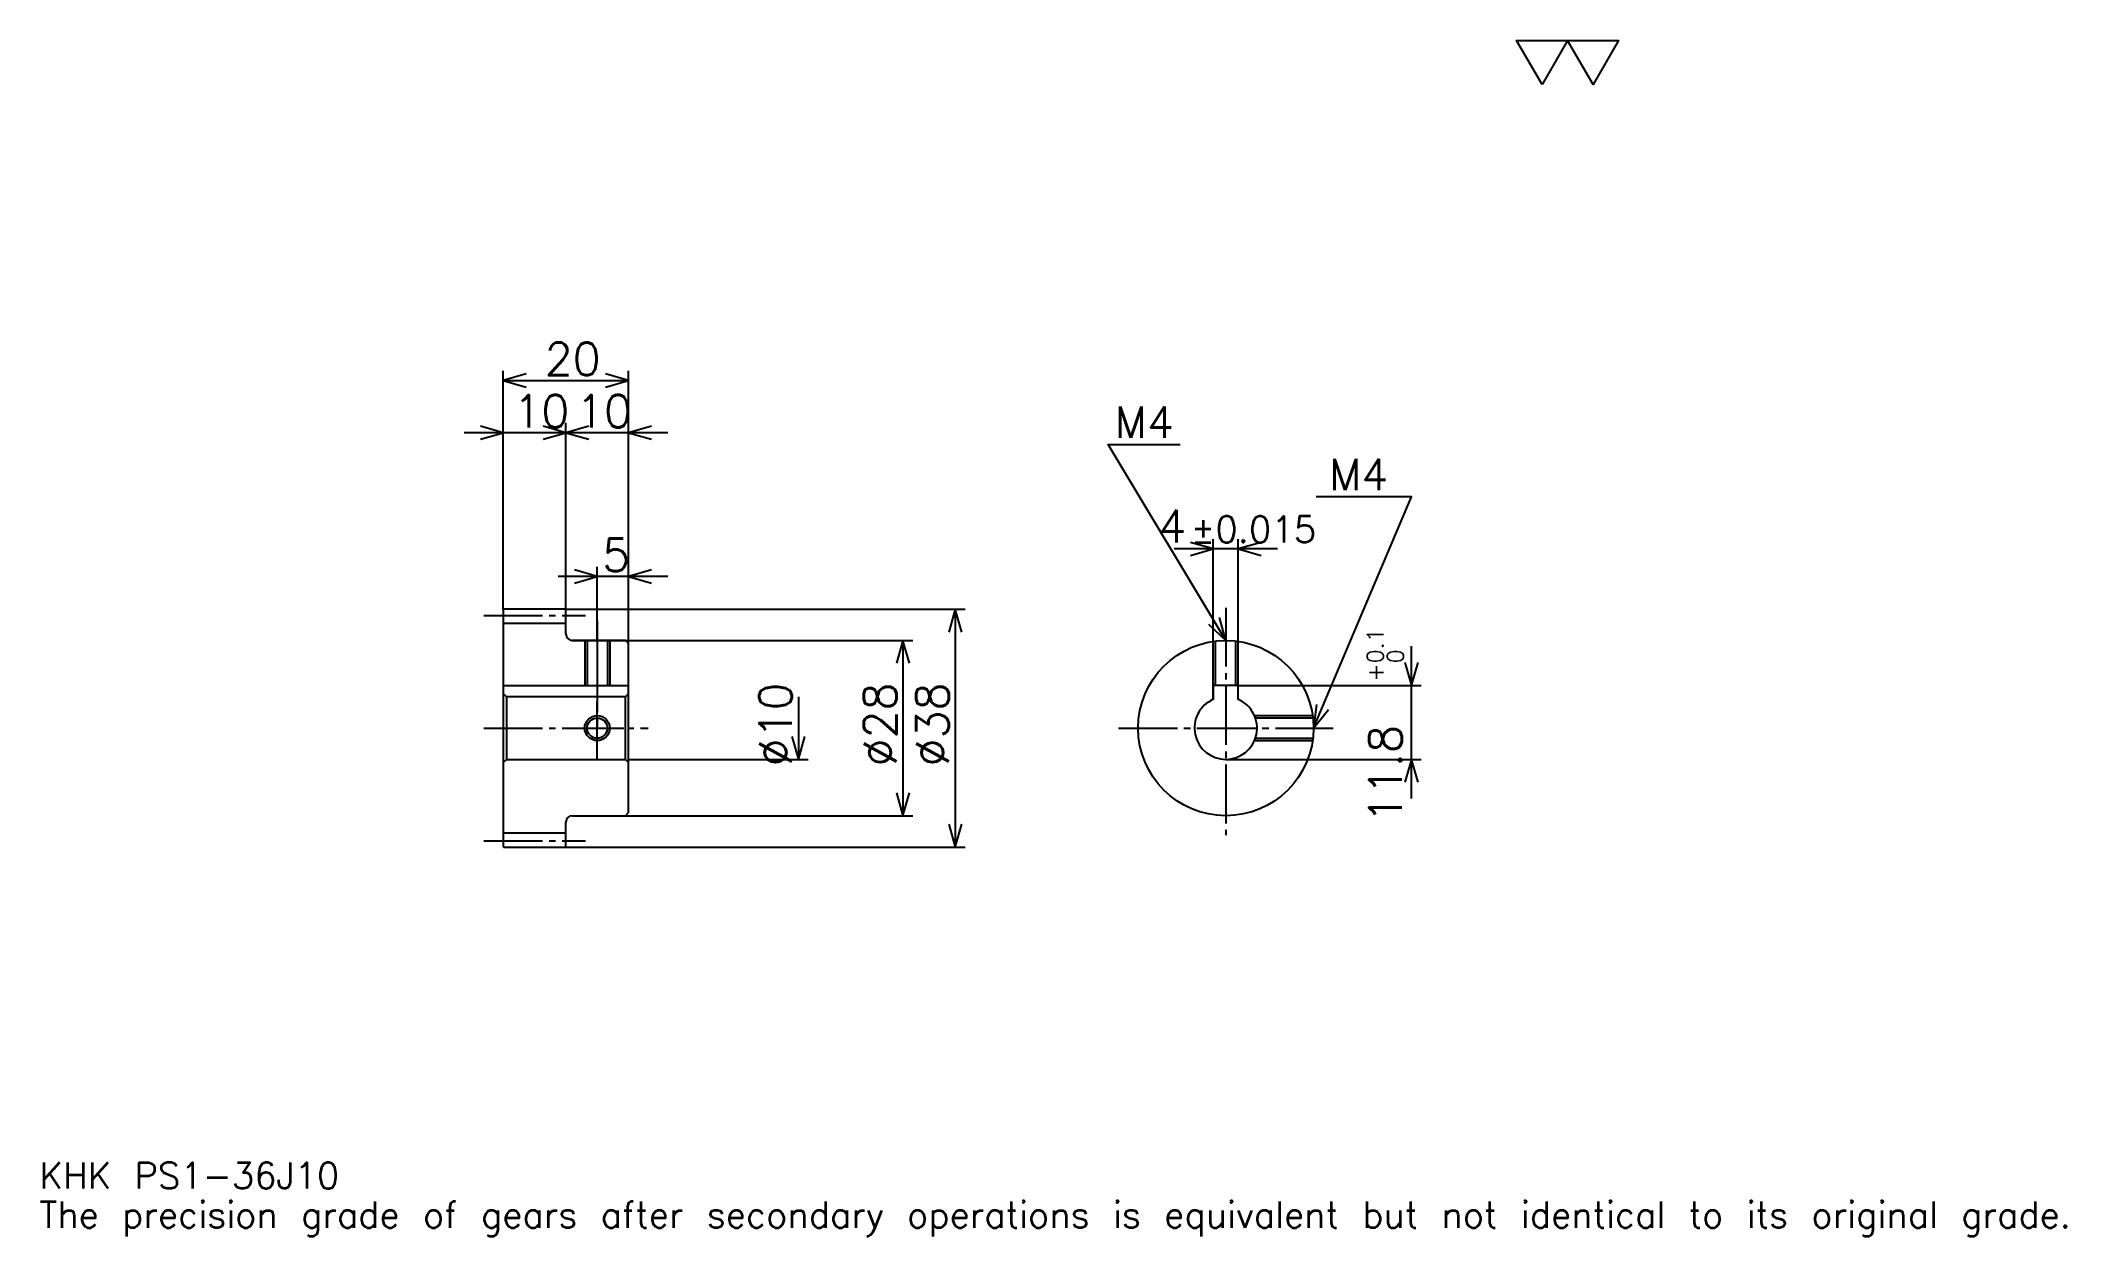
# Model space of a CAD drawing. Extents: x 11 to 334, y 4 to 195.
import ezdxf

# ---------------------------------------------------------------- set-up
doc = ezdxf.new("R2010")
doc.units = 0
doc.linetypes.add('DASHDOT', pattern=[12.521738, 9.391304, -1.043478, 1.043478, -1.043478])
doc.layers.get('0').update_dxf_attribs({"linetype": 'CONTINUOUS'})
doc.layers.add('DASHDOT', color=6, linetype='DASHDOT')
doc.styles.add('KANJI', font='TXT', dxfattribs={"bigfont": 'BIGFONT'})

msp = doc.modelspace()

# ---------------------------------------------------------------- linework, layer by layer
at = {"color": 5}
for p, q in [((84.521736, 104.043472), (84.521736, 142.130432)), ((84.521736, 140.565216), (104.521736, 140.565216)), ((104.521736, 104.043472), (104.521736, 142.130432)), ((94.521736, 104.043472), (94.521736, 133.782593)), ((100.782608, 132.217377), (78.260864, 132.217377)), ((110.782608, 132.217377), (88.260864, 132.217377)), ((208.17392, 113.652168), (191.652161, 113.652168)), ((197.91304, 91.843475), (197.91304, 115.217384)), ((201.91304, 91.843475), (201.91304, 115.217384)), ((99.521736, 104.043472), (99.521736, 110.82608)), ((110.782608, 109.260864), (93.260864, 109.260864)), ((84.521736, 103.943474), (84.521736, 104.043472)), ((94.421738, 104.043472), (104.521736, 104.043472)), ((94.521736, 103.943474), (94.521736, 104.043472)), ((99.521736, 99.043472), (99.521736, 104.043472)), ((99.521736, 99.043472), (99.521736, 104.043472)), ((104.521736, 104.043472), (158.260864, 104.043472)), ((104.521736, 98.543472), (104.521736, 104.043472)), ((156.695648, 104.043472), (156.695648, 66.043472)), ((95.521736, 99.043472), (104.521736, 99.043472)), ((104.521736, 99.043472), (149.91304, 99.043472)), ((148.347824, 99.043472), (148.347824, 71.043472)), ((229.565216, 73.7826), (229.565216, 98.10434)), ((201.91304, 91.843475), (231.130432, 91.843475)), ((131.652161, 90.043472), (131.652161, 80.043472)), ((104.521736, 80.043472), (133.217377, 80.043472)), ((199.91304, 80.043472), (231.130432, 80.043472)), ((95.521736, 71.043472), (104.521736, 71.043472)), ((104.521736, 71.043472), (149.91304, 71.043472)), ((94.421738, 66.043472), (104.521736, 66.043472)), ((104.521736, 66.043472), (158.260864, 66.043472))]:
    msp.add_line(p, q, dxfattribs=at)
at = {"color": 4}
for p, q in [((84.521736, 101.793472), (94.521736, 101.793472)), ((84.521736, 91.843475), (104.521736, 91.843475)), ((85.021736, 90.043472), (85.021736, 80.043472)), ((104.021736, 90.043472), (104.521736, 90.543472)), ((104.021736, 80.043472), (104.521736, 79.543472)), ((84.521736, 68.293472), (94.521736, 68.293472))]:
    msp.add_line(p, q, dxfattribs=at)
at = {"color": 7}
msp.add_lwpolyline([(250.434784, 187.82608), (246.365219, 194.87999), (262.643494, 194.87999), (258.573914, 187.82608), (254.504349, 194.87999), (250.434784, 187.82608)], dxfattribs=at)
at = {"color": 5}
for points in [[(88.173912, 141.608688), (84.521736, 140.565216), (88.173912, 139.521729)], [(100.86956, 139.521729), (104.521736, 140.565216), (100.86956, 141.608688)], [(80.86956, 131.173904), (84.521736, 132.217377), (80.86956, 133.260864)], [(90.86956, 131.173904), (94.521736, 132.217377), (90.86956, 133.260864)], [(98.173912, 133.260864), (94.521736, 132.217377), (98.173912, 131.173904)], [(108.173912, 133.260864), (104.521736, 132.217377), (108.173912, 131.173904)], [(199.91304, 99.043472), (181.130432, 130.347824), (192.608704, 130.347824)], [(213.913055, 85.043472), (229.565216, 121.999992), (214.330414, 121.999992)], [(194.260864, 112.608688), (197.91304, 113.652168), (194.260864, 114.695648)], [(205.565216, 114.695648), (201.91304, 113.652168), (205.565216, 112.608688)], [(95.86956, 108.217384), (99.521736, 109.260864), (95.86956, 110.304344)], [(108.173912, 110.304344), (104.521736, 109.260864), (108.173912, 108.217384)], [(157.739136, 100.391296), (156.695648, 104.043472), (155.652161, 100.391296)], [(197.139236, 101.638321), (199.91304, 99.043472), (198.928787, 102.712051)], [(149.391296, 95.391296), (148.347824, 99.043472), (147.304352, 95.391296)], [(228.521729, 95.495644), (229.565216, 91.843475), (230.608673, 95.495644)], [(214.376526, 88.813408), (213.913055, 85.043472), (216.298218, 87.999512)], [(130.608688, 83.695648), (131.652161, 80.043472), (132.695648, 83.695648)], [(230.608673, 76.391296), (229.565216, 80.043472), (228.521729, 76.391296)], [(147.304352, 74.695648), (148.347824, 71.043472), (149.391296, 74.695648)], [(155.652161, 69.695648), (156.695648, 66.043472), (157.739136, 69.695648)]]:
    msp.add_lwpolyline(points, dxfattribs=at)
at = {"color": 4}
for points in [[(94.521736, 100.043472), (94.521736, 103.943474), (94.421738, 104.043472), (84.621735, 104.043472), (84.521736, 103.943474), (84.521736, 79.543472)], [(95.521736, 71.043472), (104.021736, 71.043472), (104.521736, 71.543472), (104.521736, 98.543472), (104.021736, 99.043472), (95.521736, 99.043472)], [(97.521736, 99.043472), (97.521736, 91.843475)], [(97.901733, 99.043472), (97.901733, 91.843475)], [(101.141739, 99.043472), (101.141739, 91.843475)], [(101.521736, 99.043472), (101.521736, 91.843475)], [(197.91304, 89.626045), (197.91304, 98.899879)], [(198.29303, 91.843475), (198.29303, 98.949425)], [(201.533051, 91.843475), (201.533051, 98.949425)], [(201.91304, 89.626045), (201.91304, 98.899879)], [(201.91304, 89.626045), (201.91304, 91.843475), (197.91304, 91.843475), (197.91304, 89.626045)], [(84.521736, 79.543472), (85.021736, 80.043472), (104.021736, 80.043472), (104.021736, 90.043472), (85.021736, 90.043472), (84.521736, 90.543472)], [(204.495605, 87.043472), (213.76944, 87.043472)], [(204.643326, 86.663475), (213.819, 86.663475)], [(204.495605, 83.043472), (213.76944, 83.043472)], [(204.643326, 83.42347), (213.819, 83.42347)], [(84.521736, 79.543472), (84.521736, 66.143471), (84.621735, 66.043472), (94.421738, 66.043472), (94.521736, 66.143471), (94.521736, 70.043472)]]:
    msp.add_lwpolyline(points, dxfattribs=at)
for centre, radius in [((199.91304, 85.043472), 14), ((99.521736, 85.043472), 1.62)]:
    msp.add_circle(centre, radius, dxfattribs=at)
at = {"color": 7}
msp.add_circle((99.521736, 85.043472), 2, dxfattribs=at)
at = {"color": 4}
for centre, radius, start, end in [((95.521736, 100.043472), 1, 180, 270), ((199.91304, 85.043472), 5, 113.57817801, 66.42182199), ((95.521736, 70.043472), 1, 90, 180)]:
    msp.add_arc(centre, radius, start, end, dxfattribs=at)
at = {"layer": 'DASHDOT', "color": 7}
for p, q in [((199.91304, 104.260864), (199.91304, 67.91304)), ((81.391304, 103.043472), (97.652168, 103.043472)), ((99.521736, 99.043472), (99.521736, 85.043472)), ((81.391304, 85.043472), (107.652168, 85.043472)), ((182.782608, 85.043472), (217.043488, 85.043472)), ((81.391304, 67.043472), (97.652168, 67.043472))]:
    msp.add_line(p, q, dxfattribs=at)
for points in [[(99.521736, 102.173904), (99.521736, 88.713036)], [(99.521736, 79.91304), (99.521736, 90.173904)], [(94.391304, 85.043472), (104.652176, 85.043472)]]:
    msp.add_lwpolyline(points, dxfattribs=at)

# ---------------------------------------------------------------- texts
at = {"color": 7, "style": 'KANJI'}
for s, height, p in [('20', 5.217391, (91.130432, 141.399994)), ('10', 5.217391, (86.130432, 133.05217)), ('10', 5.217391, (96.130432, 133.05217)), ('M4', 5.008696, (182.17392, 131.391296)), ('M4', 5.008696, (216.417389, 123.043472)), ('4', 5.217391, (189.143311, 114.695648)), ('%%p0.015', 4.173913, (194.307892, 114.695648)), ('5', 5.217391, (100.32608, 110.095642)), ('KHK PS1-36J10', 4.173913, (10.434783, 11.478261)), ('The precision grade of gears after secondary operations is equivalent but not identical to its original grade.', 4.173913, (10.434783, 5.217391))]:
    msp.add_text(s, height=height, dxfattribs=at).set_placement(p)
for s, height, p in [('0.1', 2.608696, (225.078247, 95.391495)), ('0', 2.608696, (228.313049, 95.391495)), ('+', 2.608696, (225.078247, 92.469757)), ('%%c10', 5.217391, (130.608688, 78.91304)), ('%%c28', 5.217391, (147.304352, 78.91304)), ('%%c38', 5.217391, (155.652161, 78.91304)), ('11.8', 5.217391, (228, 69.886818))]:
    msp.add_text(s, height=height, rotation=90, dxfattribs=at).set_placement(p)

doc.saveas('drawing.dxf')
